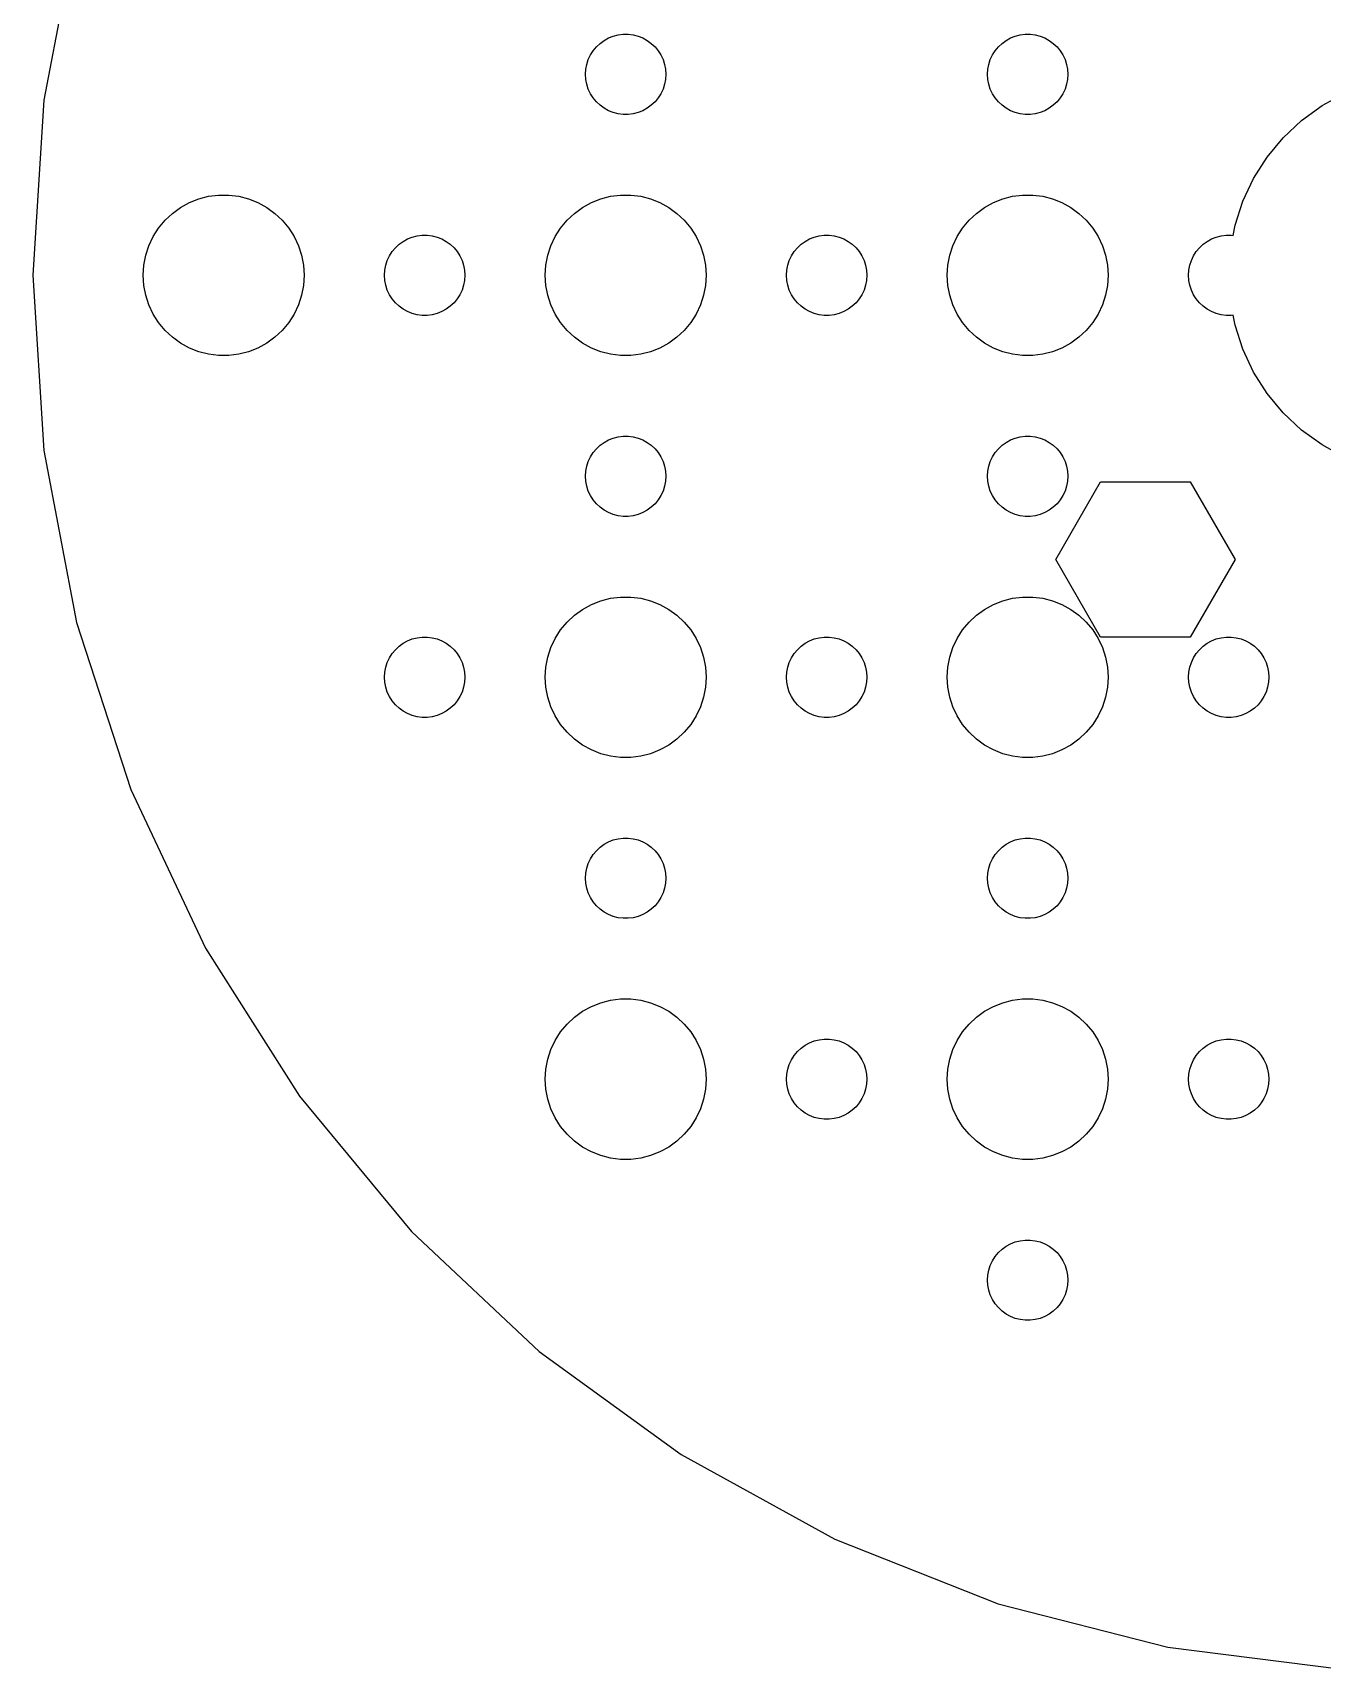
# Model space of a CAD drawing. Header units: metres. Extents: x -52 to 52, y -49 to 489.
# Drawn here: x -52.1 to -4, y 168 to 229.1 of the extents above; entities that cross this region are included whole.
import ezdxf

# ---------------------------------------------------------------- set-up
doc = ezdxf.new("R2010")
doc.units = ezdxf.units.M

msp = doc.modelspace()

# ---------------------------------------------------------------- linework, layer by layer
for p, q in [((-50.4874, 232.963), (-51.714, 226.533)), ((-31.2135, 228.382), (-31.0934, 228.527)), ((-31.0934, 228.527), (-30.9561, 228.656)), ((-30.9561, 228.656), (-30.8037, 228.766)), ((-30.8037, 228.766), (-30.6387, 228.857)), ((-30.6387, 228.857), (-30.4635, 228.927)), ((-30.4635, 228.927), (-30.2811, 228.973)), ((-30.2811, 228.973), (-30.0942, 228.997)), ((-30.0942, 228.997), (-29.9058, 228.997)), ((-29.9058, 228.997), (-29.7189, 228.973)), ((-29.7189, 228.973), (-29.5365, 228.927)), ((-29.5365, 228.927), (-29.3613, 228.857)), ((-29.3613, 228.857), (-29.1963, 228.766)), ((-29.1963, 228.766), (-29.0439, 228.656)), ((-29.0439, 228.656), (-28.9065, 228.527)), ((-28.9065, 228.527), (-28.7865, 228.382)), ((-16.2135, 228.382), (-16.0934, 228.527)), ((-16.0934, 228.527), (-15.9561, 228.656)), ((-15.9561, 228.656), (-15.8037, 228.766)), ((-15.8037, 228.766), (-15.6387, 228.857)), ((-15.6387, 228.857), (-15.4635, 228.927)), ((-15.4635, 228.927), (-15.2811, 228.973)), ((-15.2811, 228.973), (-15.0942, 228.997)), ((-15.0942, 228.997), (-14.9058, 228.997)), ((-14.9058, 228.997), (-14.7189, 228.973)), ((-14.7189, 228.973), (-14.5365, 228.927)), ((-14.5365, 228.927), (-14.3613, 228.857)), ((-14.3613, 228.857), (-14.1963, 228.766)), ((-14.1963, 228.766), (-14.0439, 228.656)), ((-14.0439, 228.656), (-13.9065, 228.527)), ((-13.9065, 228.527), (-13.7865, 228.382)), ((-31.4882, 227.688), (-31.4529, 227.873)), ((-31.4529, 227.873), (-31.3947, 228.052)), ((-31.3947, 228.052), (-31.3145, 228.223)), ((-31.3145, 228.223), (-31.2135, 228.382)), ((-28.7865, 228.382), (-28.6855, 228.223)), ((-28.6855, 228.223), (-28.6053, 228.052)), ((-28.6053, 228.052), (-28.5471, 227.873)), ((-28.5471, 227.873), (-28.5118, 227.688)), ((-16.4882, 227.688), (-16.4529, 227.873)), ((-16.4529, 227.873), (-16.3947, 228.052)), ((-16.3947, 228.052), (-16.3145, 228.223)), ((-16.3145, 228.223), (-16.2135, 228.382)), ((-13.7865, 228.382), (-13.6855, 228.223)), ((-13.6855, 228.223), (-13.6053, 228.052)), ((-13.6053, 228.052), (-13.5471, 227.873)), ((-13.5471, 227.873), (-13.5118, 227.688)), ((-31.5, 227.5), (-31.4882, 227.688)), ((-31.4882, 227.312), (-31.5, 227.5)), ((-31.4529, 227.127), (-31.4882, 227.312)), ((-28.5118, 227.312), (-28.5471, 227.127)), ((-28.5118, 227.688), (-28.5, 227.5)), ((-28.5, 227.5), (-28.5118, 227.312)), ((-16.5, 227.5), (-16.4882, 227.688)), ((-16.4882, 227.312), (-16.5, 227.5)), ((-16.4529, 227.127), (-16.4882, 227.312)), ((-13.5118, 227.312), (-13.5471, 227.127)), ((-13.5118, 227.688), (-13.5, 227.5)), ((-13.5, 227.5), (-13.5118, 227.312)), ((-31.3947, 226.948), (-31.4529, 227.127)), ((-31.3145, 226.777), (-31.3947, 226.948)), ((-31.2135, 226.618), (-31.3145, 226.777)), ((-31.0934, 226.473), (-31.2135, 226.618)), ((-28.7865, 226.618), (-28.9065, 226.473)), ((-28.6855, 226.777), (-28.7865, 226.618)), ((-28.6053, 226.948), (-28.6855, 226.777)), ((-28.5471, 227.127), (-28.6053, 226.948)), ((-16.3947, 226.948), (-16.4529, 227.127)), ((-16.3145, 226.777), (-16.3947, 226.948)), ((-16.2135, 226.618), (-16.3145, 226.777)), ((-16.0934, 226.473), (-16.2135, 226.618)), ((-13.7865, 226.618), (-13.9065, 226.473)), ((-13.6855, 226.777), (-13.7865, 226.618)), ((-13.6053, 226.948), (-13.6855, 226.777)), ((-13.5471, 227.127), (-13.6053, 226.948)), ((-4.01869, 226.332), (-3.19334, 226.786)), ((-51.714, 226.533), (-52.125, 220)), ((-30.9561, 226.344), (-31.0934, 226.473)), ((-30.8037, 226.234), (-30.9561, 226.344)), ((-30.6387, 226.143), (-30.8037, 226.234)), ((-30.4635, 226.073), (-30.6387, 226.143)), ((-30.2811, 226.027), (-30.4635, 226.073)), ((-30.0942, 226.003), (-30.2811, 226.027)), ((-29.9058, 226.003), (-30.0942, 226.003)), ((-29.7189, 226.027), (-29.9058, 226.003)), ((-29.5365, 226.073), (-29.7189, 226.027)), ((-29.3613, 226.143), (-29.5365, 226.073)), ((-29.1963, 226.234), (-29.3613, 226.143)), ((-29.0439, 226.344), (-29.1963, 226.234)), ((-28.9065, 226.473), (-29.0439, 226.344)), ((-15.9561, 226.344), (-16.0934, 226.473)), ((-15.8037, 226.234), (-15.9561, 226.344)), ((-15.6387, 226.143), (-15.8037, 226.234)), ((-15.4635, 226.073), (-15.6387, 226.143)), ((-15.2811, 226.027), (-15.4635, 226.073)), ((-15.0942, 226.003), (-15.2811, 226.027)), ((-14.9058, 226.003), (-15.0942, 226.003)), ((-14.7189, 226.027), (-14.9058, 226.003)), ((-14.5365, 226.073), (-14.7189, 226.027)), ((-14.3613, 226.143), (-14.5365, 226.073)), ((-14.1963, 226.234), (-14.3613, 226.143)), ((-14.0439, 226.344), (-14.1963, 226.234)), ((-13.9065, 226.473), (-14.0439, 226.344)), ((-4.78067, 225.779), (-4.01869, 226.332)), ((-5.46725, 225.134), (-4.78067, 225.779)), ((-6.06763, 224.408), (-5.46725, 225.134)), ((-6.5723, 223.613), (-6.06763, 224.408)), ((-6.97331, 222.761), (-6.5723, 223.613)), ((-45.927, 222.853), (-45.5621, 222.947)), ((-45.5621, 222.947), (-45.1884, 222.994)), ((-45.1884, 222.994), (-44.8116, 222.994)), ((-44.8116, 222.994), (-44.4379, 222.947)), ((-44.4379, 222.947), (-44.0729, 222.853)), ((-30.927, 222.853), (-30.5621, 222.947)), ((-30.5621, 222.947), (-30.1884, 222.994)), ((-30.1884, 222.994), (-29.8116, 222.994)), ((-29.8116, 222.994), (-29.4379, 222.947)), ((-29.4379, 222.947), (-29.0729, 222.853)), ((-15.927, 222.853), (-15.5621, 222.947)), ((-15.5621, 222.947), (-15.1884, 222.994)), ((-15.1884, 222.994), (-14.8116, 222.994)), ((-14.8116, 222.994), (-14.4379, 222.947)), ((-14.4379, 222.947), (-14.0729, 222.853)), ((-47.1869, 222.054), (-46.9123, 222.312)), ((-46.9123, 222.312), (-46.6075, 222.533)), ((-46.6075, 222.533), (-46.2773, 222.714)), ((-46.2773, 222.714), (-45.927, 222.853)), ((-44.0729, 222.853), (-43.7227, 222.714)), ((-43.7227, 222.714), (-43.3925, 222.533)), ((-43.3925, 222.533), (-43.0877, 222.312)), ((-43.0877, 222.312), (-42.8131, 222.054)), ((-32.1869, 222.054), (-31.9123, 222.312)), ((-31.9123, 222.312), (-31.6075, 222.533)), ((-31.6075, 222.533), (-31.2773, 222.714)), ((-31.2773, 222.714), (-30.927, 222.853)), ((-29.0729, 222.853), (-28.7227, 222.714)), ((-28.7227, 222.714), (-28.3925, 222.533)), ((-28.3925, 222.533), (-28.0877, 222.312)), ((-28.0877, 222.312), (-27.8131, 222.054)), ((-17.1869, 222.054), (-16.9123, 222.312)), ((-16.9123, 222.312), (-16.6075, 222.533)), ((-16.6075, 222.533), (-16.2773, 222.714)), ((-16.2773, 222.714), (-15.927, 222.853)), ((-14.0729, 222.853), (-13.7227, 222.714)), ((-13.7227, 222.714), (-13.3925, 222.533)), ((-13.3925, 222.533), (-13.0877, 222.312)), ((-13.0877, 222.312), (-12.8131, 222.054)), ((-7.26436, 221.865), (-6.97331, 222.761)), ((-47.6289, 221.445), (-47.427, 221.763)), ((-47.427, 221.763), (-47.1869, 222.054)), ((-42.8131, 222.054), (-42.5729, 221.763)), ((-42.5729, 221.763), (-42.3711, 221.445)), ((-32.6289, 221.445), (-32.427, 221.763)), ((-32.427, 221.763), (-32.1869, 222.054)), ((-27.8131, 222.054), (-27.5729, 221.763)), ((-27.5729, 221.763), (-27.3711, 221.445)), ((-17.6289, 221.445), (-17.427, 221.763)), ((-17.427, 221.763), (-17.1869, 222.054)), ((-12.8131, 222.054), (-12.5729, 221.763)), ((-12.5729, 221.763), (-12.3711, 221.445)), ((-7.33627, 221.488), (-7.26436, 221.865)), ((-47.9057, 220.746), (-47.7893, 221.104)), ((-47.7893, 221.104), (-47.6289, 221.445)), ((-42.3711, 221.445), (-42.2107, 221.104)), ((-42.2107, 221.104), (-42.0942, 220.746)), ((-38.5934, 221.027), (-38.4561, 221.156)), ((-38.4561, 221.156), (-38.3037, 221.266)), ((-38.3037, 221.266), (-38.1387, 221.357)), ((-38.1387, 221.357), (-37.9635, 221.427)), ((-37.9635, 221.427), (-37.7811, 221.473)), ((-37.7811, 221.473), (-37.5942, 221.497)), ((-37.5942, 221.497), (-37.4058, 221.497)), ((-37.4058, 221.497), (-37.2189, 221.473)), ((-37.2189, 221.473), (-37.0365, 221.427)), ((-37.0365, 221.427), (-36.8613, 221.357)), ((-36.8613, 221.357), (-36.6963, 221.266)), ((-36.6963, 221.266), (-36.5439, 221.156)), ((-36.5439, 221.156), (-36.4065, 221.027)), ((-32.9057, 220.746), (-32.7893, 221.104)), ((-32.7893, 221.104), (-32.6289, 221.445)), ((-27.3711, 221.445), (-27.2107, 221.104)), ((-27.2107, 221.104), (-27.0942, 220.746)), ((-23.5934, 221.027), (-23.4561, 221.156)), ((-23.4561, 221.156), (-23.3037, 221.266)), ((-23.3037, 221.266), (-23.1387, 221.357)), ((-23.1387, 221.357), (-22.9635, 221.427)), ((-22.9635, 221.427), (-22.7811, 221.473)), ((-22.7811, 221.473), (-22.5942, 221.497)), ((-22.5942, 221.497), (-22.4058, 221.497)), ((-22.4058, 221.497), (-22.2189, 221.473)), ((-22.2189, 221.473), (-22.0365, 221.427)), ((-22.0365, 221.427), (-21.8613, 221.357)), ((-21.8613, 221.357), (-21.6963, 221.266)), ((-21.6963, 221.266), (-21.5439, 221.156)), ((-21.5439, 221.156), (-21.4065, 221.027)), ((-17.9057, 220.746), (-17.7893, 221.104)), ((-17.7893, 221.104), (-17.6289, 221.445)), ((-12.3711, 221.445), (-12.2107, 221.104)), ((-12.2107, 221.104), (-12.0942, 220.746)), ((-8.59344, 221.027), (-8.45613, 221.156)), ((-8.45613, 221.156), (-8.30373, 221.266)), ((-8.30373, 221.266), (-8.13866, 221.357)), ((-8.13866, 221.357), (-7.96352, 221.427)), ((-7.96352, 221.427), (-7.78107, 221.473)), ((-7.78107, 221.473), (-7.59418, 221.497)), ((-7.59418, 221.497), (-7.40581, 221.497)), ((-7.40581, 221.497), (-7.33627, 221.488)), ((-47.9763, 220.376), (-47.9057, 220.746)), ((-42.0942, 220.746), (-42.0237, 220.376)), ((-38.9529, 220.373), (-38.8947, 220.552)), ((-38.8947, 220.552), (-38.8145, 220.723)), ((-38.8145, 220.723), (-38.7135, 220.882)), ((-38.7135, 220.882), (-38.5934, 221.027)), ((-36.4065, 221.027), (-36.2865, 220.882)), ((-36.2865, 220.882), (-36.1855, 220.723)), ((-36.1855, 220.723), (-36.1053, 220.552)), ((-36.1053, 220.552), (-36.0471, 220.373)), ((-32.9763, 220.376), (-32.9057, 220.746)), ((-27.0942, 220.746), (-27.0237, 220.376)), ((-23.9529, 220.373), (-23.8947, 220.552)), ((-23.8947, 220.552), (-23.8145, 220.723)), ((-23.8145, 220.723), (-23.7135, 220.882)), ((-23.7135, 220.882), (-23.5934, 221.027)), ((-21.4065, 221.027), (-21.2865, 220.882)), ((-21.2865, 220.882), (-21.1855, 220.723)), ((-21.1855, 220.723), (-21.1053, 220.552)), ((-21.1053, 220.552), (-21.0471, 220.373)), ((-17.9763, 220.376), (-17.9057, 220.746)), ((-12.0942, 220.746), (-12.0237, 220.376)), ((-8.95287, 220.373), (-8.89465, 220.552)), ((-8.89465, 220.552), (-8.81445, 220.723)), ((-8.81445, 220.723), (-8.71352, 220.882)), ((-8.71352, 220.882), (-8.59344, 221.027)), ((-52.125, 220), (-51.714, 213.467)), ((-48, 220), (-47.9763, 220.376)), ((-47.9763, 219.624), (-48, 220)), ((-42.0237, 220.376), (-42, 220)), ((-42, 220), (-42.0237, 219.624)), ((-39, 220), (-38.9882, 220.188)), ((-38.9882, 219.812), (-39, 220)), ((-38.9882, 220.188), (-38.9529, 220.373)), ((-36.0471, 220.373), (-36.0118, 220.188)), ((-36.0118, 220.188), (-36, 220)), ((-36, 220), (-36.0118, 219.812)), ((-33, 220), (-32.9763, 220.376)), ((-32.9763, 219.624), (-33, 220)), ((-27.0237, 220.376), (-27, 220)), ((-27, 220), (-27.0237, 219.624)), ((-24, 220), (-23.9882, 220.188)), ((-23.9882, 219.812), (-24, 220)), ((-23.9882, 220.188), (-23.9529, 220.373)), ((-21.0471, 220.373), (-21.0118, 220.188)), ((-21.0118, 220.188), (-21, 220)), ((-21, 220), (-21.0118, 219.812)), ((-18, 220), (-17.9763, 220.376)), ((-17.9763, 219.624), (-18, 220)), ((-12.0237, 220.376), (-12, 220)), ((-12, 220), (-12.0237, 219.624)), ((-9, 220), (-8.98816, 220.188)), ((-8.98816, 219.812), (-9, 220)), ((-8.98816, 220.188), (-8.95287, 220.373)), ((-47.9057, 219.254), (-47.9763, 219.624)), ((-42.0237, 219.624), (-42.0942, 219.254)), ((-38.9529, 219.627), (-38.9882, 219.812)), ((-38.8947, 219.448), (-38.9529, 219.627)), ((-38.8145, 219.277), (-38.8947, 219.448)), ((-38.7135, 219.118), (-38.8145, 219.277)), ((-36.1855, 219.277), (-36.2865, 219.118)), ((-36.1053, 219.448), (-36.1855, 219.277)), ((-36.0471, 219.627), (-36.1053, 219.448)), ((-36.0118, 219.812), (-36.0471, 219.627)), ((-32.9057, 219.254), (-32.9763, 219.624)), ((-27.0237, 219.624), (-27.0942, 219.254)), ((-23.9529, 219.627), (-23.9882, 219.812)), ((-23.8947, 219.448), (-23.9529, 219.627)), ((-23.8145, 219.277), (-23.8947, 219.448)), ((-23.7135, 219.118), (-23.8145, 219.277)), ((-21.1855, 219.277), (-21.2865, 219.118)), ((-21.1053, 219.448), (-21.1855, 219.277)), ((-21.0471, 219.627), (-21.1053, 219.448)), ((-21.0118, 219.812), (-21.0471, 219.627)), ((-17.9057, 219.254), (-17.9763, 219.624)), ((-12.0237, 219.624), (-12.0942, 219.254)), ((-8.95287, 219.627), (-8.98816, 219.812)), ((-8.89465, 219.448), (-8.95287, 219.627)), ((-8.81445, 219.277), (-8.89465, 219.448)), ((-8.71352, 219.118), (-8.81445, 219.277)), ((-47.7893, 218.896), (-47.9057, 219.254)), ((-47.6289, 218.555), (-47.7893, 218.896)), ((-42.2107, 218.896), (-42.3711, 218.555)), ((-42.0942, 219.254), (-42.2107, 218.896)), ((-38.5934, 218.973), (-38.7135, 219.118)), ((-38.4561, 218.844), (-38.5934, 218.973)), ((-38.3037, 218.734), (-38.4561, 218.844)), ((-38.1387, 218.643), (-38.3037, 218.734)), ((-36.6963, 218.734), (-36.8613, 218.643)), ((-36.5439, 218.844), (-36.6963, 218.734)), ((-36.4065, 218.973), (-36.5439, 218.844)), ((-36.2865, 219.118), (-36.4065, 218.973)), ((-32.7893, 218.896), (-32.9057, 219.254)), ((-32.6289, 218.555), (-32.7893, 218.896)), ((-27.2107, 218.896), (-27.3711, 218.555)), ((-27.0942, 219.254), (-27.2107, 218.896)), ((-23.5934, 218.973), (-23.7135, 219.118)), ((-23.4561, 218.844), (-23.5934, 218.973)), ((-23.3037, 218.734), (-23.4561, 218.844)), ((-23.1387, 218.643), (-23.3037, 218.734)), ((-21.6963, 218.734), (-21.8613, 218.643)), ((-21.5439, 218.844), (-21.6963, 218.734)), ((-21.4065, 218.973), (-21.5439, 218.844)), ((-21.2865, 219.118), (-21.4065, 218.973)), ((-17.7893, 218.896), (-17.9057, 219.254)), ((-17.6289, 218.555), (-17.7893, 218.896)), ((-12.2107, 218.896), (-12.3711, 218.555)), ((-12.0942, 219.254), (-12.2107, 218.896)), ((-8.59344, 218.973), (-8.71352, 219.118)), ((-8.45613, 218.844), (-8.59344, 218.973)), ((-8.30373, 218.734), (-8.45613, 218.844)), ((-8.13866, 218.643), (-8.30373, 218.734)), ((-47.427, 218.237), (-47.6289, 218.555)), ((-47.1869, 217.946), (-47.427, 218.237)), ((-42.5729, 218.237), (-42.8131, 217.946)), ((-42.3711, 218.555), (-42.5729, 218.237)), ((-37.9635, 218.573), (-38.1387, 218.643)), ((-37.7811, 218.527), (-37.9635, 218.573)), ((-37.5942, 218.503), (-37.7811, 218.527)), ((-37.4058, 218.503), (-37.5942, 218.503)), ((-37.2189, 218.527), (-37.4058, 218.503)), ((-37.0365, 218.573), (-37.2189, 218.527)), ((-36.8613, 218.643), (-37.0365, 218.573)), ((-32.427, 218.237), (-32.6289, 218.555)), ((-32.1869, 217.946), (-32.427, 218.237)), ((-27.5729, 218.237), (-27.8131, 217.946)), ((-27.3711, 218.555), (-27.5729, 218.237)), ((-22.9635, 218.573), (-23.1387, 218.643)), ((-22.7811, 218.527), (-22.9635, 218.573)), ((-22.5942, 218.503), (-22.7811, 218.527)), ((-22.4058, 218.503), (-22.5942, 218.503)), ((-22.2189, 218.527), (-22.4058, 218.503)), ((-22.0365, 218.573), (-22.2189, 218.527)), ((-21.8613, 218.643), (-22.0365, 218.573)), ((-17.427, 218.237), (-17.6289, 218.555)), ((-17.1869, 217.946), (-17.427, 218.237)), ((-12.5729, 218.237), (-12.8131, 217.946)), ((-12.3711, 218.555), (-12.5729, 218.237)), ((-7.96352, 218.573), (-8.13866, 218.643)), ((-7.78107, 218.527), (-7.96352, 218.573)), ((-7.59418, 218.503), (-7.78107, 218.527)), ((-7.40581, 218.503), (-7.59418, 218.503)), ((-7.33627, 218.512), (-7.40581, 218.503)), ((-7.26436, 218.135), (-7.33627, 218.512)), ((-6.97331, 217.239), (-7.26436, 218.135)), ((-46.9123, 217.688), (-47.1869, 217.946)), ((-46.6075, 217.467), (-46.9123, 217.688)), ((-46.2773, 217.286), (-46.6075, 217.467)), ((-43.3925, 217.467), (-43.7227, 217.286)), ((-43.0877, 217.688), (-43.3925, 217.467)), ((-42.8131, 217.946), (-43.0877, 217.688)), ((-31.9123, 217.688), (-32.1869, 217.946)), ((-31.6075, 217.467), (-31.9123, 217.688)), ((-31.2773, 217.286), (-31.6075, 217.467)), ((-28.3925, 217.467), (-28.7227, 217.286)), ((-28.0877, 217.688), (-28.3925, 217.467)), ((-27.8131, 217.946), (-28.0877, 217.688)), ((-16.9123, 217.688), (-17.1869, 217.946)), ((-16.6075, 217.467), (-16.9123, 217.688)), ((-16.2773, 217.286), (-16.6075, 217.467)), ((-13.3925, 217.467), (-13.7227, 217.286)), ((-13.0877, 217.688), (-13.3925, 217.467)), ((-12.8131, 217.946), (-13.0877, 217.688)), ((-45.927, 217.147), (-46.2773, 217.286)), ((-45.5621, 217.053), (-45.927, 217.147)), ((-45.1884, 217.006), (-45.5621, 217.053)), ((-44.8116, 217.006), (-45.1884, 217.006)), ((-44.4379, 217.053), (-44.8116, 217.006)), ((-44.0729, 217.147), (-44.4379, 217.053)), ((-43.7227, 217.286), (-44.0729, 217.147)), ((-30.927, 217.147), (-31.2773, 217.286)), ((-30.5621, 217.053), (-30.927, 217.147)), ((-30.1884, 217.006), (-30.5621, 217.053)), ((-29.8116, 217.006), (-30.1884, 217.006)), ((-29.4379, 217.053), (-29.8116, 217.006)), ((-29.0729, 217.147), (-29.4379, 217.053)), ((-28.7227, 217.286), (-29.0729, 217.147)), ((-15.927, 217.147), (-16.2773, 217.286)), ((-15.5621, 217.053), (-15.927, 217.147)), ((-15.1884, 217.006), (-15.5621, 217.053)), ((-14.8116, 217.006), (-15.1884, 217.006)), ((-14.4379, 217.053), (-14.8116, 217.006)), ((-14.0729, 217.147), (-14.4379, 217.053)), ((-13.7227, 217.286), (-14.0729, 217.147)), ((-6.5723, 216.387), (-6.97331, 217.239)), ((-6.06763, 215.592), (-6.5723, 216.387)), ((-5.46725, 214.866), (-6.06763, 215.592)), ((-4.78067, 214.221), (-5.46725, 214.866)), ((-30.9561, 213.656), (-30.8037, 213.766)), ((-30.8037, 213.766), (-30.6387, 213.857)), ((-30.6387, 213.857), (-30.4635, 213.927)), ((-30.4635, 213.927), (-30.2811, 213.973)), ((-30.2811, 213.973), (-30.0942, 213.997)), ((-30.0942, 213.997), (-29.9058, 213.997)), ((-29.9058, 213.997), (-29.7189, 213.973)), ((-29.7189, 213.973), (-29.5365, 213.927)), ((-29.5365, 213.927), (-29.3613, 213.857)), ((-29.3613, 213.857), (-29.1963, 213.766)), ((-29.1963, 213.766), (-29.0439, 213.656)), ((-15.9561, 213.656), (-15.8037, 213.766)), ((-15.8037, 213.766), (-15.6387, 213.857)), ((-15.6387, 213.857), (-15.4635, 213.927)), ((-15.4635, 213.927), (-15.2811, 213.973)), ((-15.2811, 213.973), (-15.0942, 213.997)), ((-15.0942, 213.997), (-14.9058, 213.997)), ((-14.9058, 213.997), (-14.7189, 213.973)), ((-14.7189, 213.973), (-14.5365, 213.927)), ((-14.5365, 213.927), (-14.3613, 213.857)), ((-14.3613, 213.857), (-14.1963, 213.766)), ((-14.1963, 213.766), (-14.0439, 213.656)), ((-4.01869, 213.668), (-4.78067, 214.221)), ((-51.714, 213.467), (-50.4874, 207.037)), ((-31.3947, 213.052), (-31.3145, 213.223)), ((-31.3145, 213.223), (-31.2135, 213.382)), ((-31.2135, 213.382), (-31.0934, 213.527)), ((-31.0934, 213.527), (-30.9561, 213.656)), ((-29.0439, 213.656), (-28.9065, 213.527)), ((-28.9065, 213.527), (-28.7865, 213.382)), ((-28.7865, 213.382), (-28.6855, 213.223)), ((-28.6855, 213.223), (-28.6053, 213.052)), ((-16.3947, 213.052), (-16.3145, 213.223)), ((-16.3145, 213.223), (-16.2135, 213.382)), ((-16.2135, 213.382), (-16.0934, 213.527)), ((-16.0934, 213.527), (-15.9561, 213.656)), ((-14.0439, 213.656), (-13.9065, 213.527)), ((-13.9065, 213.527), (-13.7865, 213.382)), ((-13.7865, 213.382), (-13.6855, 213.223)), ((-13.6855, 213.223), (-13.6053, 213.052)), ((-3.19334, 213.214), (-4.01869, 213.668)), ((-31.5, 212.5), (-31.4882, 212.688)), ((-31.4882, 212.688), (-31.4529, 212.873)), ((-31.4529, 212.873), (-31.3947, 213.052)), ((-28.6053, 213.052), (-28.5471, 212.873)), ((-28.5471, 212.873), (-28.5118, 212.688)), ((-28.5118, 212.688), (-28.5, 212.5)), ((-16.5, 212.5), (-16.4882, 212.688)), ((-16.4882, 212.688), (-16.4529, 212.873)), ((-16.4529, 212.873), (-16.3947, 213.052)), ((-13.6053, 213.052), (-13.5471, 212.873)), ((-13.5471, 212.873), (-13.5118, 212.688)), ((-13.5118, 212.688), (-13.5, 212.5)), ((-31.4882, 212.312), (-31.5, 212.5)), ((-31.4529, 212.127), (-31.4882, 212.312)), ((-31.3947, 211.948), (-31.4529, 212.127)), ((-31.3145, 211.777), (-31.3947, 211.948)), ((-28.6053, 211.948), (-28.6855, 211.777)), ((-28.5471, 212.127), (-28.6053, 211.948)), ((-28.5118, 212.312), (-28.5471, 212.127)), ((-28.5, 212.5), (-28.5118, 212.312)), ((-16.4882, 212.312), (-16.5, 212.5)), ((-16.4529, 212.127), (-16.4882, 212.312)), ((-16.3947, 211.948), (-16.4529, 212.127)), ((-16.3145, 211.777), (-16.3947, 211.948)), ((-13.9536, 209.393), (-12.2803, 212.291)), ((-13.6053, 211.948), (-13.6855, 211.777)), ((-13.5471, 212.127), (-13.6053, 211.948)), ((-13.5118, 212.312), (-13.5471, 212.127)), ((-13.5, 212.5), (-13.5118, 212.312)), ((-12.2803, 212.291), (-8.9337, 212.291)), ((-8.9337, 212.291), (-7.26039, 209.393)), ((-31.2135, 211.618), (-31.3145, 211.777)), ((-31.0934, 211.473), (-31.2135, 211.618)), ((-30.9561, 211.344), (-31.0934, 211.473)), ((-30.8037, 211.234), (-30.9561, 211.344)), ((-29.0439, 211.344), (-29.1963, 211.234)), ((-28.9065, 211.473), (-29.0439, 211.344)), ((-28.7865, 211.618), (-28.9065, 211.473)), ((-28.6855, 211.777), (-28.7865, 211.618)), ((-16.2135, 211.618), (-16.3145, 211.777)), ((-16.0934, 211.473), (-16.2135, 211.618)), ((-15.9561, 211.344), (-16.0934, 211.473)), ((-15.8037, 211.234), (-15.9561, 211.344)), ((-14.0439, 211.344), (-14.1963, 211.234)), ((-13.9065, 211.473), (-14.0439, 211.344)), ((-13.7865, 211.618), (-13.9065, 211.473)), ((-13.6855, 211.777), (-13.7865, 211.618)), ((-30.6387, 211.143), (-30.8037, 211.234)), ((-30.4635, 211.073), (-30.6387, 211.143)), ((-30.2811, 211.027), (-30.4635, 211.073)), ((-30.0942, 211.003), (-30.2811, 211.027)), ((-29.9058, 211.003), (-30.0942, 211.003)), ((-29.7189, 211.027), (-29.9058, 211.003)), ((-29.5365, 211.073), (-29.7189, 211.027)), ((-29.3613, 211.143), (-29.5365, 211.073)), ((-29.1963, 211.234), (-29.3613, 211.143)), ((-15.6387, 211.143), (-15.8037, 211.234)), ((-15.4635, 211.073), (-15.6387, 211.143)), ((-15.2811, 211.027), (-15.4635, 211.073)), ((-15.0942, 211.003), (-15.2811, 211.027)), ((-14.9058, 211.003), (-15.0942, 211.003)), ((-14.7189, 211.027), (-14.9058, 211.003)), ((-14.5365, 211.073), (-14.7189, 211.027)), ((-14.3613, 211.143), (-14.5365, 211.073)), ((-14.1963, 211.234), (-14.3613, 211.143)), ((-12.2803, 206.495), (-13.9536, 209.393)), ((-7.26039, 209.393), (-8.93369, 206.495)), ((-31.6075, 207.533), (-31.2773, 207.714)), ((-31.2773, 207.714), (-30.927, 207.853)), ((-30.927, 207.853), (-30.5621, 207.947)), ((-30.5621, 207.947), (-30.1884, 207.994)), ((-30.1884, 207.994), (-29.8116, 207.994)), ((-29.8116, 207.994), (-29.4379, 207.947)), ((-29.4379, 207.947), (-29.0729, 207.853)), ((-29.0729, 207.853), (-28.7227, 207.714)), ((-28.7227, 207.714), (-28.3925, 207.533)), ((-16.6075, 207.533), (-16.2773, 207.714)), ((-16.2773, 207.714), (-15.927, 207.853)), ((-15.927, 207.853), (-15.5621, 207.947)), ((-15.5621, 207.947), (-15.1884, 207.994)), ((-15.1884, 207.994), (-14.8116, 207.994)), ((-14.8116, 207.994), (-14.4379, 207.947)), ((-14.4379, 207.947), (-14.0729, 207.853)), ((-14.0729, 207.853), (-13.7227, 207.714)), ((-13.7227, 207.714), (-13.3925, 207.533)), ((-32.427, 206.763), (-32.1869, 207.054)), ((-32.1869, 207.054), (-31.9123, 207.312)), ((-31.9123, 207.312), (-31.6075, 207.533)), ((-28.3925, 207.533), (-28.0877, 207.312)), ((-28.0877, 207.312), (-27.8131, 207.054)), ((-27.8131, 207.054), (-27.5729, 206.763)), ((-17.427, 206.763), (-17.1869, 207.054)), ((-17.1869, 207.054), (-16.9123, 207.312)), ((-16.9123, 207.312), (-16.6075, 207.533)), ((-13.3925, 207.533), (-13.0877, 207.312)), ((-13.0877, 207.312), (-12.8131, 207.054)), ((-12.8131, 207.054), (-12.5729, 206.763)), ((-50.4874, 207.037), (-48.4646, 200.812)), ((-37.9635, 206.427), (-37.7811, 206.473)), ((-37.7811, 206.473), (-37.5942, 206.497)), ((-37.5942, 206.497), (-37.4058, 206.497)), ((-37.4058, 206.497), (-37.2189, 206.473)), ((-37.2189, 206.473), (-37.0365, 206.427)), ((-32.7893, 206.104), (-32.6289, 206.445)), ((-32.6289, 206.445), (-32.427, 206.763)), ((-27.5729, 206.763), (-27.3711, 206.445)), ((-27.3711, 206.445), (-27.2107, 206.104)), ((-22.9635, 206.427), (-22.7811, 206.473)), ((-22.7811, 206.473), (-22.5942, 206.497)), ((-22.5942, 206.497), (-22.4058, 206.497)), ((-22.4058, 206.497), (-22.2189, 206.473)), ((-22.2189, 206.473), (-22.0365, 206.427)), ((-17.7893, 206.104), (-17.6289, 206.445)), ((-17.6289, 206.445), (-17.427, 206.763)), ((-12.5729, 206.763), (-12.3711, 206.445)), ((-12.3711, 206.445), (-12.2107, 206.104)), ((-8.93369, 206.495), (-12.2803, 206.495)), ((-7.96352, 206.427), (-7.78107, 206.473)), ((-7.78107, 206.473), (-7.59418, 206.497)), ((-7.59418, 206.497), (-7.40581, 206.497)), ((-7.40581, 206.497), (-7.21892, 206.473)), ((-7.21892, 206.473), (-7.03647, 206.427)), ((-38.8145, 205.723), (-38.7135, 205.882)), ((-38.7135, 205.882), (-38.5934, 206.027)), ((-38.5934, 206.027), (-38.4561, 206.156)), ((-38.4561, 206.156), (-38.3037, 206.266)), ((-38.3037, 206.266), (-38.1387, 206.357)), ((-38.1387, 206.357), (-37.9635, 206.427)), ((-37.0365, 206.427), (-36.8613, 206.357)), ((-36.8613, 206.357), (-36.6963, 206.266)), ((-36.6963, 206.266), (-36.5439, 206.156)), ((-36.5439, 206.156), (-36.4065, 206.027)), ((-36.4065, 206.027), (-36.2865, 205.882)), ((-36.2865, 205.882), (-36.1855, 205.723)), ((-32.9057, 205.746), (-32.7893, 206.104)), ((-27.2107, 206.104), (-27.0942, 205.746)), ((-23.8145, 205.723), (-23.7135, 205.882)), ((-23.7135, 205.882), (-23.5934, 206.027)), ((-23.5934, 206.027), (-23.4561, 206.156)), ((-23.4561, 206.156), (-23.3037, 206.266)), ((-23.3037, 206.266), (-23.1387, 206.357)), ((-23.1387, 206.357), (-22.9635, 206.427)), ((-22.0365, 206.427), (-21.8613, 206.357)), ((-21.8613, 206.357), (-21.6963, 206.266)), ((-21.6963, 206.266), (-21.5439, 206.156)), ((-21.5439, 206.156), (-21.4065, 206.027)), ((-21.4065, 206.027), (-21.2865, 205.882)), ((-21.2865, 205.882), (-21.1855, 205.723)), ((-17.9057, 205.746), (-17.7893, 206.104)), ((-12.2107, 206.104), (-12.0942, 205.746)), ((-8.81445, 205.723), (-8.71352, 205.882)), ((-8.71352, 205.882), (-8.59344, 206.027)), ((-8.59344, 206.027), (-8.45613, 206.156)), ((-8.45613, 206.156), (-8.30373, 206.266)), ((-8.30373, 206.266), (-8.13866, 206.357)), ((-8.13866, 206.357), (-7.96352, 206.427)), ((-7.03647, 206.427), (-6.86133, 206.357)), ((-6.86133, 206.357), (-6.69626, 206.266)), ((-6.69626, 206.266), (-6.54385, 206.156)), ((-6.54385, 206.156), (-6.40654, 206.027)), ((-6.40654, 206.027), (-6.28647, 205.882)), ((-6.28647, 205.882), (-6.18553, 205.723)), ((-38.9882, 205.188), (-38.9529, 205.373)), ((-38.9529, 205.373), (-38.8947, 205.552)), ((-38.8947, 205.552), (-38.8145, 205.723)), ((-36.1855, 205.723), (-36.1053, 205.552)), ((-36.1053, 205.552), (-36.0471, 205.373)), ((-36.0471, 205.373), (-36.0118, 205.188)), ((-33, 205), (-32.9763, 205.376)), ((-32.9763, 205.376), (-32.9057, 205.746)), ((-27.0942, 205.746), (-27.0237, 205.376)), ((-27.0237, 205.376), (-27, 205)), ((-23.9882, 205.188), (-23.9529, 205.373)), ((-23.9529, 205.373), (-23.8947, 205.552)), ((-23.8947, 205.552), (-23.8145, 205.723)), ((-21.1855, 205.723), (-21.1053, 205.552)), ((-21.1053, 205.552), (-21.0471, 205.373)), ((-21.0471, 205.373), (-21.0118, 205.188)), ((-18, 205), (-17.9763, 205.376)), ((-17.9763, 205.376), (-17.9057, 205.746)), ((-12.0942, 205.746), (-12.0237, 205.376)), ((-12.0237, 205.376), (-12, 205)), ((-8.98816, 205.188), (-8.95287, 205.373)), ((-8.95287, 205.373), (-8.89465, 205.552)), ((-8.89465, 205.552), (-8.81445, 205.723)), ((-6.18553, 205.723), (-6.10533, 205.552)), ((-6.10533, 205.552), (-6.04712, 205.373)), ((-6.04712, 205.373), (-6.01183, 205.188)), ((-39, 205), (-38.9882, 205.188)), ((-38.9882, 204.812), (-39, 205)), ((-38.9529, 204.627), (-38.9882, 204.812)), ((-38.8947, 204.448), (-38.9529, 204.627)), ((-36.0471, 204.627), (-36.1053, 204.448)), ((-36.0118, 204.812), (-36.0471, 204.627)), ((-36.0118, 205.188), (-36, 205)), ((-36, 205), (-36.0118, 204.812)), ((-32.9763, 204.624), (-33, 205)), ((-32.9057, 204.254), (-32.9763, 204.624)), ((-27.0237, 204.624), (-27.0942, 204.254)), ((-27, 205), (-27.0237, 204.624)), ((-24, 205), (-23.9882, 205.188)), ((-23.9882, 204.812), (-24, 205)), ((-23.9529, 204.627), (-23.9882, 204.812)), ((-23.8947, 204.448), (-23.9529, 204.627)), ((-21.0471, 204.627), (-21.1053, 204.448)), ((-21.0118, 204.812), (-21.0471, 204.627)), ((-21.0118, 205.188), (-21, 205)), ((-21, 205), (-21.0118, 204.812)), ((-17.9763, 204.624), (-18, 205)), ((-17.9057, 204.254), (-17.9763, 204.624)), ((-12.0237, 204.624), (-12.0942, 204.254)), ((-12, 205), (-12.0237, 204.624)), ((-9, 205), (-8.98816, 205.188)), ((-8.98816, 204.812), (-9, 205)), ((-8.95287, 204.627), (-8.98816, 204.812)), ((-8.89465, 204.448), (-8.95287, 204.627)), ((-6.04712, 204.627), (-6.10533, 204.448)), ((-6.01183, 204.812), (-6.04712, 204.627)), ((-6.01183, 205.188), (-6, 205)), ((-6, 205), (-6.01183, 204.812)), ((-38.8145, 204.277), (-38.8947, 204.448)), ((-38.7135, 204.118), (-38.8145, 204.277)), ((-38.5934, 203.973), (-38.7135, 204.118)), ((-36.2865, 204.118), (-36.4065, 203.973)), ((-36.1855, 204.277), (-36.2865, 204.118)), ((-36.1053, 204.448), (-36.1855, 204.277)), ((-32.7893, 203.896), (-32.9057, 204.254)), ((-27.0942, 204.254), (-27.2107, 203.896)), ((-23.8145, 204.277), (-23.8947, 204.448)), ((-23.7135, 204.118), (-23.8145, 204.277)), ((-23.5934, 203.973), (-23.7135, 204.118)), ((-21.2865, 204.118), (-21.4065, 203.973)), ((-21.1855, 204.277), (-21.2865, 204.118)), ((-21.1053, 204.448), (-21.1855, 204.277)), ((-17.7893, 203.896), (-17.9057, 204.254)), ((-12.0942, 204.254), (-12.2107, 203.896)), ((-8.81445, 204.277), (-8.89465, 204.448)), ((-8.71352, 204.118), (-8.81445, 204.277)), ((-8.59344, 203.973), (-8.71352, 204.118)), ((-6.28647, 204.118), (-6.40654, 203.973)), ((-6.18553, 204.277), (-6.28647, 204.118)), ((-6.10533, 204.448), (-6.18553, 204.277)), ((-38.4561, 203.844), (-38.5934, 203.973)), ((-38.3037, 203.734), (-38.4561, 203.844)), ((-38.1387, 203.643), (-38.3037, 203.734)), ((-37.9635, 203.573), (-38.1387, 203.643)), ((-37.7811, 203.527), (-37.9635, 203.573)), ((-37.5942, 203.503), (-37.7811, 203.527)), ((-37.4058, 203.503), (-37.5942, 203.503)), ((-37.2189, 203.527), (-37.4058, 203.503)), ((-37.0365, 203.573), (-37.2189, 203.527)), ((-36.8613, 203.643), (-37.0365, 203.573)), ((-36.6963, 203.734), (-36.8613, 203.643)), ((-36.5439, 203.844), (-36.6963, 203.734)), ((-36.4065, 203.973), (-36.5439, 203.844)), ((-32.6289, 203.555), (-32.7893, 203.896)), ((-32.427, 203.237), (-32.6289, 203.555)), ((-27.3711, 203.555), (-27.5729, 203.237)), ((-27.2107, 203.896), (-27.3711, 203.555)), ((-23.4561, 203.844), (-23.5934, 203.973)), ((-23.3037, 203.734), (-23.4561, 203.844)), ((-23.1387, 203.643), (-23.3037, 203.734)), ((-22.9635, 203.573), (-23.1387, 203.643)), ((-22.7811, 203.527), (-22.9635, 203.573)), ((-22.5942, 203.503), (-22.7811, 203.527)), ((-22.4058, 203.503), (-22.5942, 203.503)), ((-22.2189, 203.527), (-22.4058, 203.503)), ((-22.0365, 203.573), (-22.2189, 203.527)), ((-21.8613, 203.643), (-22.0365, 203.573)), ((-21.6963, 203.734), (-21.8613, 203.643)), ((-21.5439, 203.844), (-21.6963, 203.734)), ((-21.4065, 203.973), (-21.5439, 203.844)), ((-17.6289, 203.555), (-17.7893, 203.896)), ((-17.427, 203.237), (-17.6289, 203.555)), ((-12.3711, 203.555), (-12.5729, 203.237)), ((-12.2107, 203.896), (-12.3711, 203.555)), ((-8.45613, 203.844), (-8.59344, 203.973)), ((-8.30373, 203.734), (-8.45613, 203.844)), ((-8.13866, 203.643), (-8.30373, 203.734)), ((-7.96352, 203.573), (-8.13866, 203.643)), ((-7.78107, 203.527), (-7.96352, 203.573)), ((-7.59418, 203.503), (-7.78107, 203.527)), ((-7.40581, 203.503), (-7.59418, 203.503)), ((-7.21892, 203.527), (-7.40581, 203.503)), ((-7.03647, 203.573), (-7.21892, 203.527)), ((-6.86133, 203.643), (-7.03647, 203.573)), ((-6.69626, 203.734), (-6.86133, 203.643)), ((-6.54385, 203.844), (-6.69626, 203.734)), ((-6.40654, 203.973), (-6.54385, 203.844)), ((-32.1869, 202.946), (-32.427, 203.237)), ((-31.9123, 202.688), (-32.1869, 202.946)), ((-27.8131, 202.946), (-28.0877, 202.688)), ((-27.5729, 203.237), (-27.8131, 202.946)), ((-17.1869, 202.946), (-17.427, 203.237)), ((-16.9123, 202.688), (-17.1869, 202.946)), ((-12.8131, 202.946), (-13.0877, 202.688)), ((-12.5729, 203.237), (-12.8131, 202.946)), ((-31.6075, 202.467), (-31.9123, 202.688)), ((-31.2773, 202.286), (-31.6075, 202.467)), ((-30.927, 202.147), (-31.2773, 202.286)), ((-28.7227, 202.286), (-29.0729, 202.147)), ((-28.3925, 202.467), (-28.7227, 202.286)), ((-28.0877, 202.688), (-28.3925, 202.467)), ((-16.6075, 202.467), (-16.9123, 202.688)), ((-16.2773, 202.286), (-16.6075, 202.467)), ((-15.927, 202.147), (-16.2773, 202.286)), ((-13.7227, 202.286), (-14.0729, 202.147)), ((-13.3925, 202.467), (-13.7227, 202.286)), ((-13.0877, 202.688), (-13.3925, 202.467)), ((-30.5621, 202.053), (-30.927, 202.147)), ((-30.1884, 202.006), (-30.5621, 202.053)), ((-29.8116, 202.006), (-30.1884, 202.006)), ((-29.4379, 202.053), (-29.8116, 202.006)), ((-29.0729, 202.147), (-29.4379, 202.053)), ((-15.5621, 202.053), (-15.927, 202.147)), ((-15.1884, 202.006), (-15.5621, 202.053)), ((-14.8116, 202.006), (-15.1884, 202.006)), ((-14.4379, 202.053), (-14.8116, 202.006)), ((-14.0729, 202.147), (-14.4379, 202.053)), ((-48.4646, 200.812), (-45.6775, 194.889)), ((-31.2135, 198.382), (-31.0934, 198.527)), ((-31.0934, 198.527), (-30.9561, 198.656)), ((-30.9561, 198.656), (-30.8037, 198.766)), ((-30.8037, 198.766), (-30.6387, 198.857)), ((-30.6387, 198.857), (-30.4635, 198.927)), ((-30.4635, 198.927), (-30.2811, 198.973)), ((-30.2811, 198.973), (-30.0942, 198.997)), ((-30.0942, 198.997), (-29.9058, 198.997)), ((-29.9058, 198.997), (-29.7189, 198.973)), ((-29.7189, 198.973), (-29.5365, 198.927)), ((-29.5365, 198.927), (-29.3613, 198.857)), ((-29.3613, 198.857), (-29.1963, 198.766)), ((-29.1963, 198.766), (-29.0439, 198.656)), ((-29.0439, 198.656), (-28.9065, 198.527)), ((-28.9065, 198.527), (-28.7865, 198.382)), ((-16.2135, 198.382), (-16.0934, 198.527)), ((-16.0934, 198.527), (-15.9561, 198.656)), ((-15.9561, 198.656), (-15.8037, 198.766)), ((-15.8037, 198.766), (-15.6387, 198.857)), ((-15.6387, 198.857), (-15.4635, 198.927)), ((-15.4635, 198.927), (-15.2811, 198.973)), ((-15.2811, 198.973), (-15.0942, 198.997)), ((-15.0942, 198.997), (-14.9058, 198.997)), ((-14.9058, 198.997), (-14.7189, 198.973)), ((-14.7189, 198.973), (-14.5365, 198.927)), ((-14.5365, 198.927), (-14.3613, 198.857)), ((-14.3613, 198.857), (-14.1963, 198.766)), ((-14.1963, 198.766), (-14.0439, 198.656)), ((-14.0439, 198.656), (-13.9065, 198.527)), ((-13.9065, 198.527), (-13.7865, 198.382)), ((-31.4529, 197.873), (-31.3947, 198.052)), ((-31.3947, 198.052), (-31.3145, 198.223)), ((-31.3145, 198.223), (-31.2135, 198.382)), ((-28.7865, 198.382), (-28.6855, 198.223)), ((-28.6855, 198.223), (-28.6053, 198.052)), ((-28.6053, 198.052), (-28.5471, 197.873)), ((-16.4529, 197.873), (-16.3947, 198.052)), ((-16.3947, 198.052), (-16.3145, 198.223)), ((-16.3145, 198.223), (-16.2135, 198.382)), ((-13.7865, 198.382), (-13.6855, 198.223)), ((-13.6855, 198.223), (-13.6053, 198.052)), ((-13.6053, 198.052), (-13.5471, 197.873)), ((-31.5, 197.5), (-31.4882, 197.688)), ((-31.4882, 197.312), (-31.5, 197.5)), ((-31.4882, 197.688), (-31.4529, 197.873)), ((-31.4529, 197.127), (-31.4882, 197.312)), ((-28.5471, 197.873), (-28.5118, 197.688)), ((-28.5118, 197.312), (-28.5471, 197.127)), ((-28.5118, 197.688), (-28.5, 197.5)), ((-28.5, 197.5), (-28.5118, 197.312)), ((-16.5, 197.5), (-16.4882, 197.688)), ((-16.4882, 197.312), (-16.5, 197.5)), ((-16.4882, 197.688), (-16.4529, 197.873)), ((-16.4529, 197.127), (-16.4882, 197.312)), ((-13.5471, 197.873), (-13.5118, 197.688)), ((-13.5118, 197.312), (-13.5471, 197.127)), ((-13.5118, 197.688), (-13.5, 197.5)), ((-13.5, 197.5), (-13.5118, 197.312)), ((-31.3947, 196.948), (-31.4529, 197.127)), ((-31.3145, 196.777), (-31.3947, 196.948)), ((-31.2135, 196.618), (-31.3145, 196.777)), ((-28.6855, 196.777), (-28.7865, 196.618)), ((-28.6053, 196.948), (-28.6855, 196.777)), ((-28.5471, 197.127), (-28.6053, 196.948)), ((-16.3947, 196.948), (-16.4529, 197.127)), ((-16.3145, 196.777), (-16.3947, 196.948)), ((-16.2135, 196.618), (-16.3145, 196.777)), ((-13.6855, 196.777), (-13.7865, 196.618)), ((-13.6053, 196.948), (-13.6855, 196.777)), ((-13.5471, 197.127), (-13.6053, 196.948)), ((-31.0934, 196.473), (-31.2135, 196.618)), ((-30.9561, 196.344), (-31.0934, 196.473)), ((-30.8037, 196.234), (-30.9561, 196.344)), ((-30.6387, 196.143), (-30.8037, 196.234)), ((-30.4635, 196.073), (-30.6387, 196.143)), ((-30.2811, 196.027), (-30.4635, 196.073)), ((-29.5365, 196.073), (-29.7189, 196.027)), ((-29.3613, 196.143), (-29.5365, 196.073)), ((-29.1963, 196.234), (-29.3613, 196.143)), ((-29.0439, 196.344), (-29.1963, 196.234)), ((-28.9065, 196.473), (-29.0439, 196.344)), ((-28.7865, 196.618), (-28.9065, 196.473)), ((-16.0934, 196.473), (-16.2135, 196.618)), ((-15.9561, 196.344), (-16.0934, 196.473)), ((-15.8037, 196.234), (-15.9561, 196.344)), ((-15.6387, 196.143), (-15.8037, 196.234)), ((-15.4635, 196.073), (-15.6387, 196.143)), ((-15.2811, 196.027), (-15.4635, 196.073)), ((-14.5365, 196.073), (-14.7189, 196.027)), ((-14.3613, 196.143), (-14.5365, 196.073)), ((-14.1963, 196.234), (-14.3613, 196.143)), ((-14.0439, 196.344), (-14.1963, 196.234)), ((-13.9065, 196.473), (-14.0439, 196.344)), ((-13.7865, 196.618), (-13.9065, 196.473)), ((-30.0942, 196.003), (-30.2811, 196.027)), ((-29.9058, 196.003), (-30.0942, 196.003)), ((-29.7189, 196.027), (-29.9058, 196.003)), ((-15.0942, 196.003), (-15.2811, 196.027)), ((-14.9058, 196.003), (-15.0942, 196.003)), ((-14.7189, 196.027), (-14.9058, 196.003)), ((-45.6775, 194.889), (-42.17, 189.362)), ((-31.9123, 192.312), (-31.6075, 192.533)), ((-31.6075, 192.533), (-31.2773, 192.714)), ((-31.2773, 192.714), (-30.927, 192.853)), ((-30.927, 192.853), (-30.5621, 192.947)), ((-30.5621, 192.947), (-30.1884, 192.994)), ((-30.1884, 192.994), (-29.8116, 192.994)), ((-29.8116, 192.994), (-29.4379, 192.947)), ((-29.4379, 192.947), (-29.0729, 192.853)), ((-29.0729, 192.853), (-28.7227, 192.714)), ((-28.7227, 192.714), (-28.3925, 192.533)), ((-28.3925, 192.533), (-28.0877, 192.312)), ((-16.9123, 192.312), (-16.6075, 192.533)), ((-16.6075, 192.533), (-16.2773, 192.714)), ((-16.2773, 192.714), (-15.927, 192.853)), ((-15.927, 192.853), (-15.5621, 192.947)), ((-15.5621, 192.947), (-15.1884, 192.994)), ((-15.1884, 192.994), (-14.8116, 192.994)), ((-14.8116, 192.994), (-14.4379, 192.947)), ((-14.4379, 192.947), (-14.0729, 192.853)), ((-14.0729, 192.853), (-13.7227, 192.714)), ((-13.7227, 192.714), (-13.3925, 192.533)), ((-13.3925, 192.533), (-13.0877, 192.312)), ((-32.427, 191.763), (-32.1869, 192.054)), ((-32.1869, 192.054), (-31.9123, 192.312)), ((-28.0877, 192.312), (-27.8131, 192.054)), ((-27.8131, 192.054), (-27.5729, 191.763)), ((-17.427, 191.763), (-17.1869, 192.054)), ((-17.1869, 192.054), (-16.9123, 192.312)), ((-13.0877, 192.312), (-12.8131, 192.054)), ((-12.8131, 192.054), (-12.5729, 191.763)), ((-32.7893, 191.104), (-32.6289, 191.445)), ((-32.6289, 191.445), (-32.427, 191.763)), ((-27.5729, 191.763), (-27.3711, 191.445)), ((-27.3711, 191.445), (-27.2107, 191.104)), ((-23.4561, 191.156), (-23.3037, 191.266)), ((-23.3037, 191.266), (-23.1387, 191.357)), ((-23.1387, 191.357), (-22.9635, 191.427)), ((-22.9635, 191.427), (-22.7811, 191.473)), ((-22.7811, 191.473), (-22.5942, 191.497)), ((-22.5942, 191.497), (-22.4058, 191.497)), ((-22.4058, 191.497), (-22.2189, 191.473)), ((-22.2189, 191.473), (-22.0365, 191.427)), ((-22.0365, 191.427), (-21.8613, 191.357)), ((-21.8613, 191.357), (-21.6963, 191.266)), ((-21.6963, 191.266), (-21.5439, 191.156)), ((-17.7893, 191.104), (-17.6289, 191.445)), ((-17.6289, 191.445), (-17.427, 191.763)), ((-12.5729, 191.763), (-12.3711, 191.445)), ((-12.3711, 191.445), (-12.2107, 191.104)), ((-8.45613, 191.156), (-8.30373, 191.266)), ((-8.30373, 191.266), (-8.13866, 191.357)), ((-8.13866, 191.357), (-7.96352, 191.427)), ((-7.96352, 191.427), (-7.78107, 191.473)), ((-7.78107, 191.473), (-7.59418, 191.497)), ((-7.59418, 191.497), (-7.40581, 191.497)), ((-7.40581, 191.497), (-7.21892, 191.473)), ((-7.21892, 191.473), (-7.03647, 191.427)), ((-7.03647, 191.427), (-6.86133, 191.357)), ((-6.86133, 191.357), (-6.69626, 191.266)), ((-6.69626, 191.266), (-6.54385, 191.156)), ((-32.9763, 190.376), (-32.9057, 190.746)), ((-32.9057, 190.746), (-32.7893, 191.104)), ((-27.2107, 191.104), (-27.0942, 190.746)), ((-27.0942, 190.746), (-27.0237, 190.376)), ((-23.8947, 190.552), (-23.8145, 190.723)), ((-23.8145, 190.723), (-23.7135, 190.882)), ((-23.7135, 190.882), (-23.5934, 191.027)), ((-23.5934, 191.027), (-23.4561, 191.156)), ((-21.5439, 191.156), (-21.4065, 191.027)), ((-21.4065, 191.027), (-21.2865, 190.882)), ((-21.2865, 190.882), (-21.1855, 190.723)), ((-21.1855, 190.723), (-21.1053, 190.552)), ((-17.9763, 190.376), (-17.9057, 190.746)), ((-17.9057, 190.746), (-17.7893, 191.104)), ((-12.2107, 191.104), (-12.0942, 190.746)), ((-12.0942, 190.746), (-12.0237, 190.376)), ((-8.89465, 190.552), (-8.81445, 190.723)), ((-8.81445, 190.723), (-8.71352, 190.882)), ((-8.71352, 190.882), (-8.59344, 191.027)), ((-8.59344, 191.027), (-8.45613, 191.156)), ((-6.54385, 191.156), (-6.40654, 191.027)), ((-6.40654, 191.027), (-6.28647, 190.882)), ((-6.28647, 190.882), (-6.18553, 190.723)), ((-6.18553, 190.723), (-6.10533, 190.552)), ((-33, 190), (-32.9763, 190.376)), ((-32.9763, 189.624), (-33, 190)), ((-27.0237, 190.376), (-27, 190)), ((-27, 190), (-27.0237, 189.624)), ((-24, 190), (-23.9882, 190.188)), ((-23.9882, 189.812), (-24, 190)), ((-23.9882, 190.188), (-23.9529, 190.373)), ((-23.9529, 190.373), (-23.8947, 190.552)), ((-21.1053, 190.552), (-21.0471, 190.373)), ((-21.0471, 190.373), (-21.0118, 190.188)), ((-21.0118, 190.188), (-21, 190)), ((-21, 190), (-21.0118, 189.812)), ((-18, 190), (-17.9763, 190.376)), ((-17.9763, 189.624), (-18, 190)), ((-12.0237, 190.376), (-12, 190)), ((-12, 190), (-12.0237, 189.624)), ((-9, 190), (-8.98816, 190.188)), ((-8.98816, 189.812), (-9, 190)), ((-8.98816, 190.188), (-8.95287, 190.373)), ((-8.95287, 190.373), (-8.89465, 190.552)), ((-6.10533, 190.552), (-6.04712, 190.373)), ((-6.04712, 190.373), (-6.01183, 190.188)), ((-6.01183, 190.188), (-6, 190)), ((-6, 190), (-6.01183, 189.812)), ((-42.17, 189.362), (-37.9975, 184.318)), ((-32.9057, 189.254), (-32.9763, 189.624)), ((-27.0237, 189.624), (-27.0942, 189.254)), ((-23.9529, 189.627), (-23.9882, 189.812)), ((-23.8947, 189.448), (-23.9529, 189.627)), ((-23.8145, 189.277), (-23.8947, 189.448)), ((-21.1053, 189.448), (-21.1855, 189.277)), ((-21.0471, 189.627), (-21.1053, 189.448)), ((-21.0118, 189.812), (-21.0471, 189.627)), ((-17.9057, 189.254), (-17.9763, 189.624)), ((-12.0237, 189.624), (-12.0942, 189.254)), ((-8.95287, 189.627), (-8.98816, 189.812)), ((-8.89465, 189.448), (-8.95287, 189.627)), ((-8.81445, 189.277), (-8.89465, 189.448)), ((-6.10533, 189.448), (-6.18553, 189.277)), ((-6.04712, 189.627), (-6.10533, 189.448)), ((-6.01183, 189.812), (-6.04712, 189.627)), ((-32.7893, 188.896), (-32.9057, 189.254)), ((-32.6289, 188.555), (-32.7893, 188.896)), ((-27.2107, 188.896), (-27.3711, 188.555)), ((-27.0942, 189.254), (-27.2107, 188.896)), ((-23.7135, 189.118), (-23.8145, 189.277)), ((-23.5934, 188.973), (-23.7135, 189.118)), ((-23.4561, 188.844), (-23.5934, 188.973)), ((-23.3037, 188.734), (-23.4561, 188.844)), ((-23.1387, 188.643), (-23.3037, 188.734)), ((-21.6963, 188.734), (-21.8613, 188.643)), ((-21.5439, 188.844), (-21.6963, 188.734)), ((-21.4065, 188.973), (-21.5439, 188.844)), ((-21.2865, 189.118), (-21.4065, 188.973)), ((-21.1855, 189.277), (-21.2865, 189.118)), ((-17.7893, 188.896), (-17.9057, 189.254)), ((-17.6289, 188.555), (-17.7893, 188.896)), ((-12.2107, 188.896), (-12.3711, 188.555)), ((-12.0942, 189.254), (-12.2107, 188.896)), ((-8.71352, 189.118), (-8.81445, 189.277)), ((-8.59344, 188.973), (-8.71352, 189.118)), ((-8.45613, 188.844), (-8.59344, 188.973)), ((-8.30373, 188.734), (-8.45613, 188.844)), ((-8.13866, 188.643), (-8.30373, 188.734)), ((-6.69626, 188.734), (-6.86133, 188.643)), ((-6.54385, 188.844), (-6.69626, 188.734)), ((-6.40654, 188.973), (-6.54385, 188.844)), ((-6.28647, 189.118), (-6.40654, 188.973)), ((-6.18553, 189.277), (-6.28647, 189.118)), ((-32.427, 188.237), (-32.6289, 188.555)), ((-32.1869, 187.946), (-32.427, 188.237)), ((-27.5729, 188.237), (-27.8131, 187.946)), ((-27.3711, 188.555), (-27.5729, 188.237)), ((-22.9635, 188.573), (-23.1387, 188.643)), ((-22.7811, 188.527), (-22.9635, 188.573)), ((-22.5942, 188.503), (-22.7811, 188.527)), ((-22.4058, 188.503), (-22.5942, 188.503)), ((-22.2189, 188.527), (-22.4058, 188.503)), ((-22.0365, 188.573), (-22.2189, 188.527)), ((-21.8613, 188.643), (-22.0365, 188.573)), ((-17.427, 188.237), (-17.6289, 188.555)), ((-17.1869, 187.946), (-17.427, 188.237)), ((-12.5729, 188.237), (-12.8131, 187.946)), ((-12.3711, 188.555), (-12.5729, 188.237)), ((-7.96352, 188.573), (-8.13866, 188.643)), ((-7.78107, 188.527), (-7.96352, 188.573)), ((-7.59418, 188.503), (-7.78107, 188.527)), ((-7.40581, 188.503), (-7.59418, 188.503)), ((-7.21892, 188.527), (-7.40581, 188.503)), ((-7.03647, 188.573), (-7.21892, 188.527)), ((-6.86133, 188.643), (-7.03647, 188.573)), ((-31.9123, 187.688), (-32.1869, 187.946)), ((-31.6075, 187.467), (-31.9123, 187.688)), ((-28.0877, 187.688), (-28.3925, 187.467)), ((-27.8131, 187.946), (-28.0877, 187.688)), ((-16.9123, 187.688), (-17.1869, 187.946)), ((-16.6075, 187.467), (-16.9123, 187.688)), ((-13.0877, 187.688), (-13.3925, 187.467)), ((-12.8131, 187.946), (-13.0877, 187.688)), ((-31.2773, 187.286), (-31.6075, 187.467)), ((-30.927, 187.147), (-31.2773, 187.286)), ((-30.5621, 187.053), (-30.927, 187.147)), ((-30.1884, 187.006), (-30.5621, 187.053)), ((-29.8116, 187.006), (-30.1884, 187.006)), ((-29.4379, 187.053), (-29.8116, 187.006)), ((-29.0729, 187.147), (-29.4379, 187.053)), ((-28.7227, 187.286), (-29.0729, 187.147)), ((-28.3925, 187.467), (-28.7227, 187.286)), ((-16.2773, 187.286), (-16.6075, 187.467)), ((-15.927, 187.147), (-16.2773, 187.286)), ((-15.5621, 187.053), (-15.927, 187.147)), ((-15.1884, 187.006), (-15.5621, 187.053)), ((-14.8116, 187.006), (-15.1884, 187.006)), ((-14.4379, 187.053), (-14.8116, 187.006)), ((-14.0729, 187.147), (-14.4379, 187.053)), ((-13.7227, 187.286), (-14.0729, 187.147)), ((-13.3925, 187.467), (-13.7227, 187.286)), ((-37.9975, 184.318), (-33.2257, 179.837)), ((-15.8037, 183.766), (-15.6387, 183.857)), ((-15.6387, 183.857), (-15.4635, 183.927)), ((-15.4635, 183.927), (-15.2811, 183.973)), ((-15.2811, 183.973), (-15.0942, 183.997)), ((-15.0942, 183.997), (-14.9058, 183.997)), ((-14.9058, 183.997), (-14.7189, 183.973)), ((-14.7189, 183.973), (-14.5365, 183.927)), ((-14.5365, 183.927), (-14.3613, 183.857)), ((-14.3613, 183.857), (-14.1963, 183.766)), ((-16.3145, 183.223), (-16.2135, 183.382)), ((-16.2135, 183.382), (-16.0934, 183.527)), ((-16.0934, 183.527), (-15.9561, 183.656)), ((-15.9561, 183.656), (-15.8037, 183.766)), ((-14.1963, 183.766), (-14.0439, 183.656)), ((-14.0439, 183.656), (-13.9065, 183.527)), ((-13.9065, 183.527), (-13.7865, 183.382)), ((-13.7865, 183.382), (-13.6855, 183.223)), ((-16.5, 182.5), (-16.4882, 182.688)), ((-16.4882, 182.688), (-16.4529, 182.873)), ((-16.4529, 182.873), (-16.3947, 183.052)), ((-16.3947, 183.052), (-16.3145, 183.223)), ((-13.6855, 183.223), (-13.6053, 183.052)), ((-13.6053, 183.052), (-13.5471, 182.873)), ((-13.5471, 182.873), (-13.5118, 182.688)), ((-13.5118, 182.688), (-13.5, 182.5)), ((-16.4882, 182.312), (-16.5, 182.5)), ((-16.4529, 182.127), (-16.4882, 182.312)), ((-16.3947, 181.948), (-16.4529, 182.127)), ((-13.5471, 182.127), (-13.6053, 181.948)), ((-13.5118, 182.312), (-13.5471, 182.127)), ((-13.5, 182.5), (-13.5118, 182.312)), ((-16.3145, 181.777), (-16.3947, 181.948)), ((-16.2135, 181.618), (-16.3145, 181.777)), ((-16.0934, 181.473), (-16.2135, 181.618)), ((-15.9561, 181.344), (-16.0934, 181.473)), ((-13.9065, 181.473), (-14.0439, 181.344)), ((-13.7865, 181.618), (-13.9065, 181.473)), ((-13.6855, 181.777), (-13.7865, 181.618)), ((-13.6053, 181.948), (-13.6855, 181.777)), ((-15.8037, 181.234), (-15.9561, 181.344)), ((-15.6387, 181.143), (-15.8037, 181.234)), ((-15.4635, 181.073), (-15.6387, 181.143)), ((-15.2811, 181.027), (-15.4635, 181.073)), ((-15.0942, 181.003), (-15.2811, 181.027)), ((-14.9058, 181.003), (-15.0942, 181.003)), ((-14.7189, 181.027), (-14.9058, 181.003)), ((-14.5365, 181.073), (-14.7189, 181.027)), ((-14.3613, 181.143), (-14.5365, 181.073)), ((-14.1963, 181.234), (-14.3613, 181.143)), ((-14.0439, 181.344), (-14.1963, 181.234)), ((-33.2257, 179.837), (-27.93, 175.989)), ((-27.93, 175.989), (-22.1937, 172.836)), ((-22.1937, 172.836), (-16.1075, 170.426)), ((-16.1075, 170.426), (-9.76724, 168.798)), ((-9.76724, 168.798), (-3.27295, 167.978))]:
    msp.add_line(p, q)

doc.saveas('drawing.dxf')
